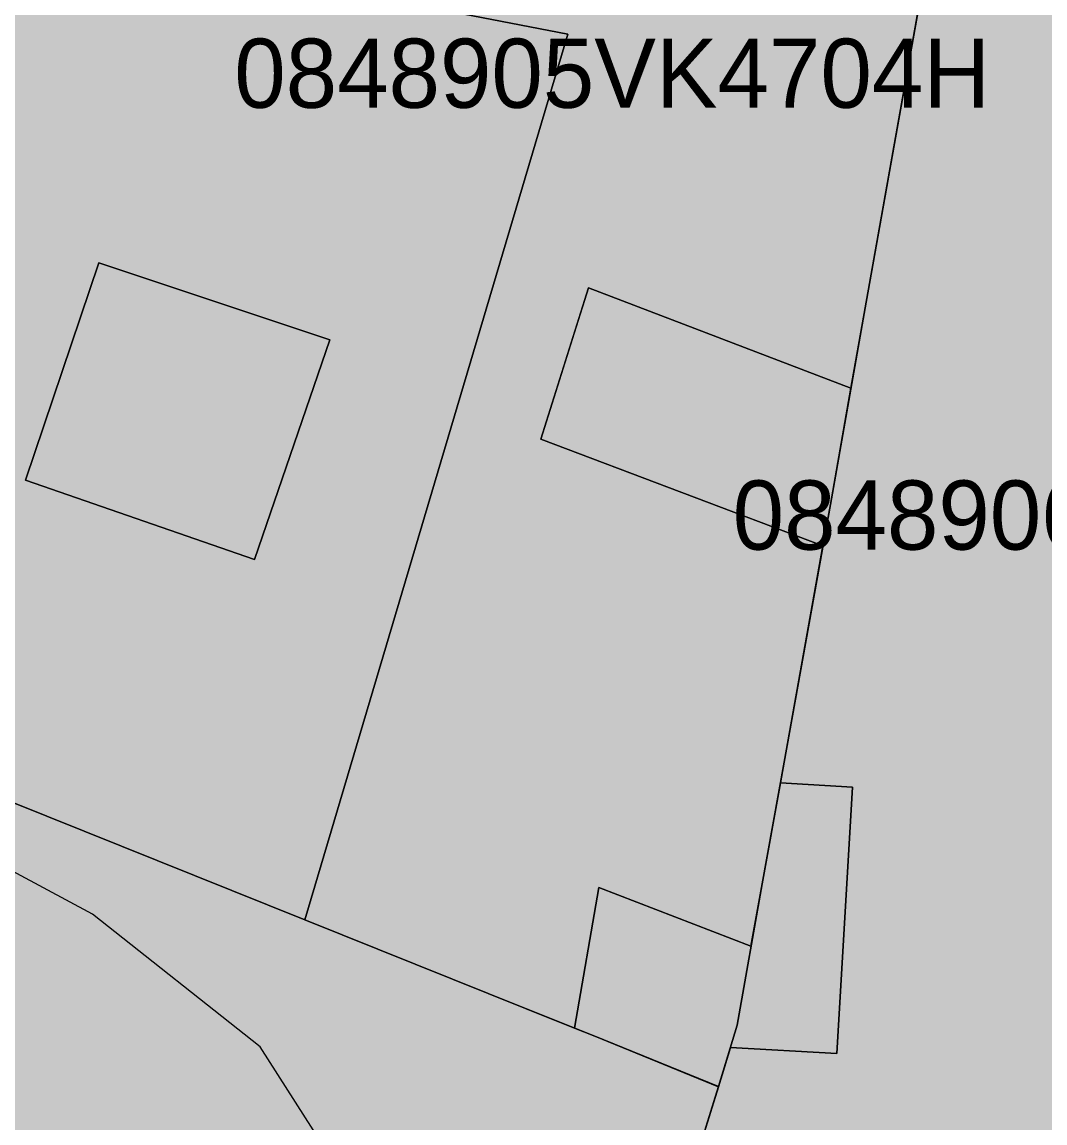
# Model space of a CAD drawing. Header units: metres. Extents: x -6 to 1255, y -2 to 532.
# Drawn here: x 1073.02 to 1087.82, y 135.81 to 151.73 of the extents above; entities that cross this region are included whole.
import ezdxf

# ---------------------------------------------------------------- set-up
doc = ezdxf.new("R2010")
doc.units = ezdxf.units.M
doc.header["$MEASUREMENT"] = 0
for name, color, linetype, lineweight, true_color in [('TPX_BUILDINGS', 7, 'CONTINUOUS', 0, 0x000000), ('TPX_BUILDINGS_HATCH', 7, 'CONTINUOUS', 0, 0xf0f0f0), ('TPX_BUILDINGS_SHADOWS_HATCH', 7, 'CONTINUOUS', 0, 0x000000), ('TPX_BUILDINGS_SHADOWS_OUTLINES', 7, 'CONTINUOUS', 0, 0x000000), ('TPX_CADASTRES', 7, 'CONTINUOUS', 0, 0x646464), ('TPX_CADASTRES_TEXT', 7, 'CONTINUOUS', 0, 0x000000), ('TPX_RELIEF_CONTOUR_LINES', 7, 'CONTINUOUS', 0, 0x969696)]:
    doc.layers.add(name, color=color, linetype=linetype, lineweight=lineweight, true_color=true_color)

msp = doc.modelspace()

# ---------------------------------------------------------------- hatches: boundary and pattern name
at = {"layer": 'TPX_BUILDINGS_HATCH'}
h = msp.add_hatch(color=256, dxfattribs=at)
h.paths.add_polyline_path([(1057.268, 160.652), (1052.737, 148.362), (1054.767, 147.612), (1056.777, 146.862), (1058.387, 146.252), (1060.637, 145.362), (1077.117, 138.742), (1080.917, 151.552), (1078.047, 152.112), (1076.097, 152.482), (1076.771, 154.19), (1077.327, 155.602), (1079.697, 161.702), (1079.996, 162.463), (1080.458, 163.642), (1061.118, 171.102), (1059.722, 167.32), (1058.678, 164.492), (1057.988, 162.632), (1057.888, 162.352), (1057.268, 160.652)])
h.paths.add_polyline_path([(1056.048, 153.052), (1057.138, 156.362), (1060.068, 155.412), (1058.977, 152.102), (1056.048, 153.052)], flags=16)
h.paths.add_polyline_path([(1062.767, 150.742), (1064.908, 156.452), (1070.627, 154.272), (1068.487, 148.542), (1062.767, 150.742)], flags=16)
h.paths.add_polyline_path([(1073.077, 145.102), (1074.137, 148.242), (1077.477, 147.132), (1076.387, 143.952), (1073.077, 145.102)], flags=16)
for points in [[(1076.771, 154.19), (1076.097, 152.482), (1078.047, 152.112), (1080.917, 151.552), (1077.117, 138.742), (1080.307, 137.462), (1081.016, 137.178), (1081.367, 139.212), (1083.567, 138.361), (1083.727, 139.262), (1083.993, 140.723), (1084.047, 141.022), (1084.609, 144.151), (1080.527, 145.692), (1081.217, 147.882), (1085.013, 146.432), (1085.217, 147.592), (1086.178, 152.972), (1086.46, 154.551), (1086.547, 155.042), (1087.104, 158.152), (1087.157, 158.452), (1087.587, 160.892), (1080.458, 163.642), (1079.996, 162.463), (1079.697, 161.702), (1077.327, 155.602), (1078.747, 155.132), (1078.437, 153.802), (1076.771, 154.19)], [(1082.517, 134.471), (1081.897, 132.471), (1086.647, 131.622), (1088.047, 131.371), (1089.417, 131.131), (1089.898, 131.043), (1092.997, 130.471), (1094.475, 155.211), (1094.487, 155.421), (1094.627, 157.781), (1094.667, 158.441), (1093.477, 158.851), (1087.587, 160.892), (1087.157, 158.452), (1087.104, 158.152), (1086.547, 155.042), (1086.46, 154.551), (1086.178, 152.972), (1085.217, 147.592), (1085.013, 146.432), (1084.717, 144.752), (1084.609, 144.151), (1084.047, 141.022), (1083.993, 140.723), (1085.037, 140.661), (1084.807, 136.811), (1083.27, 136.9), (1083.097, 136.331), (1082.517, 134.471)]]:
    msp.add_hatch(color=256, dxfattribs=at).paths.add_polyline_path(points)
h = msp.add_hatch(color=256, dxfattribs=at)
h.paths.add_polyline_path([(1052.807, 130.782), (1051.407, 126.922), (1055.467, 125.382), (1072.987, 118.712), (1077.147, 117.121), (1078.747, 122.281), (1079.847, 125.831), (1080.707, 128.631), (1081.897, 132.471), (1082.517, 134.471), (1083.097, 136.331), (1081.307, 137.062), (1081.016, 137.178), (1080.307, 137.462), (1077.117, 138.742), (1060.637, 145.362), (1058.387, 146.252), (1057.487, 143.732), (1055.457, 138.132), (1054.477, 135.412), (1054.317, 134.972), (1053.297, 132.142), (1052.807, 130.782)])
h.paths.add_polyline_path([(1063.667, 131.922), (1065.157, 136.262), (1066.757, 137.202), (1068.187, 136.692), (1068.547, 137.762), (1070.317, 136.992), (1069.957, 135.802), (1071.517, 135.202), (1072.197, 133.622), (1070.987, 129.072), (1069.267, 129.752), (1069.677, 130.912), (1069.357, 131.482), (1066.567, 132.512), (1065.857, 132.412), (1065.387, 131.992), (1065.157, 131.372), (1063.667, 131.922)], flags=16)
at = {"layer": 'TPX_BUILDINGS_SHADOWS_HATCH'}
for points in [[(1074.137, 148.242), (1073.077, 145.102), (1076.387, 143.952), (1077.477, 147.132), (1074.137, 148.242)], [(1081.01, 147.225), (1080.527, 145.692), (1084.609, 144.151), (1084.717, 144.752), (1085.013, 146.432), (1081.217, 147.882), (1081.01, 147.225)], [(1081.367, 139.212), (1081.016, 137.178), (1081.307, 137.062), (1083.097, 136.331), (1083.27, 136.9), (1084.807, 136.811), (1085.037, 140.661), (1083.993, 140.723), (1083.727, 139.262), (1083.567, 138.361), (1081.367, 139.212)]]:
    msp.add_hatch(color=256, dxfattribs=at).paths.add_polyline_path(points)

# ---------------------------------------------------------------- linework, layer by layer
at = {"layer": 'TPX_BUILDINGS', "elevation": 0.042}
for points in [[(1057.268, 160.652), (1052.737, 148.362), (1054.767, 147.612), (1056.777, 146.862), (1058.387, 146.252), (1060.637, 145.362), (1077.117, 138.742), (1080.917, 151.552), (1078.047, 152.112), (1076.097, 152.482), (1076.771, 154.19), (1077.327, 155.602), (1079.697, 161.702), (1079.996, 162.463), (1080.458, 163.642), (1061.118, 171.102), (1059.722, 167.32), (1058.678, 164.492), (1057.988, 162.632), (1057.888, 162.352)], [(1073.077, 145.102), (1074.137, 148.242), (1077.477, 147.132), (1076.387, 143.952)], [(1052.807, 130.782), (1051.407, 126.922), (1055.467, 125.382), (1072.987, 118.712), (1077.147, 117.121), (1078.747, 122.281), (1079.847, 125.831), (1080.707, 128.631), (1081.897, 132.471), (1082.517, 134.471), (1083.097, 136.331), (1081.307, 137.062), (1081.016, 137.178), (1080.307, 137.462), (1077.117, 138.742), (1060.637, 145.362), (1058.387, 146.252), (1057.487, 143.732), (1055.457, 138.132), (1054.477, 135.412), (1054.317, 134.972), (1053.297, 132.142)]]:
    msp.add_lwpolyline(points, close=True, dxfattribs=at)
for points in [[(1092.997, 130.471), (1094.475, 155.211), (1094.487, 155.421), (1094.627, 157.781), (1094.667, 158.441), (1093.477, 158.851), (1087.587, 160.892), (1087.157, 158.452), (1087.104, 158.152), (1086.547, 155.042), (1086.46, 154.551), (1086.178, 152.972), (1085.217, 147.592), (1085.013, 146.432), (1084.717, 144.752), (1084.609, 144.151), (1084.047, 141.022), (1083.993, 140.723), (1085.037, 140.661), (1084.807, 136.811), (1083.27, 136.9), (1083.097, 136.331), (1082.517, 134.471)], [(1078.047, 152.112), (1080.917, 151.552), (1077.117, 138.742), (1080.307, 137.462), (1081.016, 137.178), (1081.367, 139.212), (1083.567, 138.361), (1083.727, 139.262), (1083.993, 140.723), (1084.047, 141.022), (1084.609, 144.151), (1080.527, 145.692), (1081.217, 147.882), (1085.013, 146.432), (1085.217, 147.592), (1086.178, 152.972)]]:
    msp.add_lwpolyline(points, dxfattribs=at)
at = {"layer": 'TPX_BUILDINGS_SHADOWS_OUTLINES', "elevation": 0.039}
for points in [[(1074.137, 148.242), (1073.077, 145.102), (1076.387, 143.952), (1077.477, 147.132)], [(1081.01, 147.225), (1080.527, 145.692), (1084.609, 144.151), (1084.717, 144.752), (1085.013, 146.432), (1081.217, 147.882)], [(1081.367, 139.212), (1081.016, 137.178), (1081.307, 137.062), (1083.097, 136.331), (1083.27, 136.9), (1084.807, 136.811), (1085.037, 140.661), (1083.993, 140.723), (1083.727, 139.262), (1083.567, 138.361)]]:
    msp.add_lwpolyline(points, close=True, dxfattribs=at)
at = {"layer": 'TPX_CADASTRES', "elevation": 0.024}
for points in [[(1057.268, 160.652), (1052.737, 148.362), (1054.767, 147.612), (1056.777, 146.862), (1058.387, 146.252), (1060.637, 145.362), (1077.117, 138.742), (1080.917, 151.552), (1078.047, 152.112), (1076.097, 152.482), (1077.327, 155.602), (1079.697, 161.702), (1080.458, 163.642), (1061.118, 171.102), (1058.678, 164.492), (1057.988, 162.632), (1057.888, 162.352)], [(1077.327, 155.602), (1076.097, 152.482), (1078.047, 152.112), (1080.917, 151.552), (1077.117, 138.742), (1080.307, 137.462), (1081.307, 137.062), (1083.097, 136.332), (1083.367, 137.222), (1083.727, 139.262), (1084.047, 141.022), (1084.717, 144.752), (1085.217, 147.592), (1086.547, 155.042), (1087.157, 158.452), (1087.587, 160.892), (1080.458, 163.642), (1079.697, 161.702)], [(1082.517, 134.472), (1081.897, 132.472), (1086.647, 131.622), (1088.047, 131.372), (1089.417, 131.132), (1092.997, 130.472), (1094.487, 155.422), (1094.627, 157.782), (1094.503, 157.897), (1093.477, 158.852), (1087.587, 160.892), (1087.157, 158.452), (1086.547, 155.042), (1085.217, 147.592), (1084.717, 144.752), (1084.047, 141.022), (1083.727, 139.262), (1083.367, 137.222), (1083.097, 136.332)], [(1052.807, 130.782), (1051.407, 126.922), (1055.467, 125.382), (1072.987, 118.712), (1077.147, 117.122), (1078.747, 122.282), (1079.847, 125.832), (1080.707, 128.632), (1081.897, 132.472), (1082.517, 134.472), (1083.097, 136.332), (1081.307, 137.062), (1080.307, 137.462), (1077.117, 138.742), (1060.637, 145.362), (1058.387, 146.252), (1057.487, 143.732), (1055.457, 138.132), (1054.477, 135.412), (1054.317, 134.972), (1053.297, 132.142)]]:
    msp.add_lwpolyline(points, close=True, dxfattribs=at)
at = {"layer": 'TPX_RELIEF_CONTOUR_LINES', "elevation": 0.045}
msp.add_lwpolyline([(1060.057, 141.253), (1058.098, 138.907), (1057.593, 136.908), (1057.923, 134.909), (1058.8, 132.911), (1062.055, 129.461), (1066.052, 127.365), (1070.048, 126.521), (1074.045, 127.132), (1076.576, 128.913), (1077.831, 130.912), (1078.175, 132.911), (1077.749, 134.909), (1076.467, 136.908), (1074.045, 138.827), (1070.048, 140.969), (1066.052, 142.375), (1062.055, 142.238), (1060.057, 141.253)], dxfattribs=at)

# ---------------------------------------------------------------- texts
at = {"layer": 'TPX_CADASTRES_TEXT'}
for s, p in [('0848905VK4704H', (1076.095, 150.486, 0.024)), ('0848906VK4704H', (1083.303, 144.097, 0.024))]:
    msp.add_text(s, height=1, dxfattribs=at).set_placement(p)

doc.saveas('drawing.dxf')
